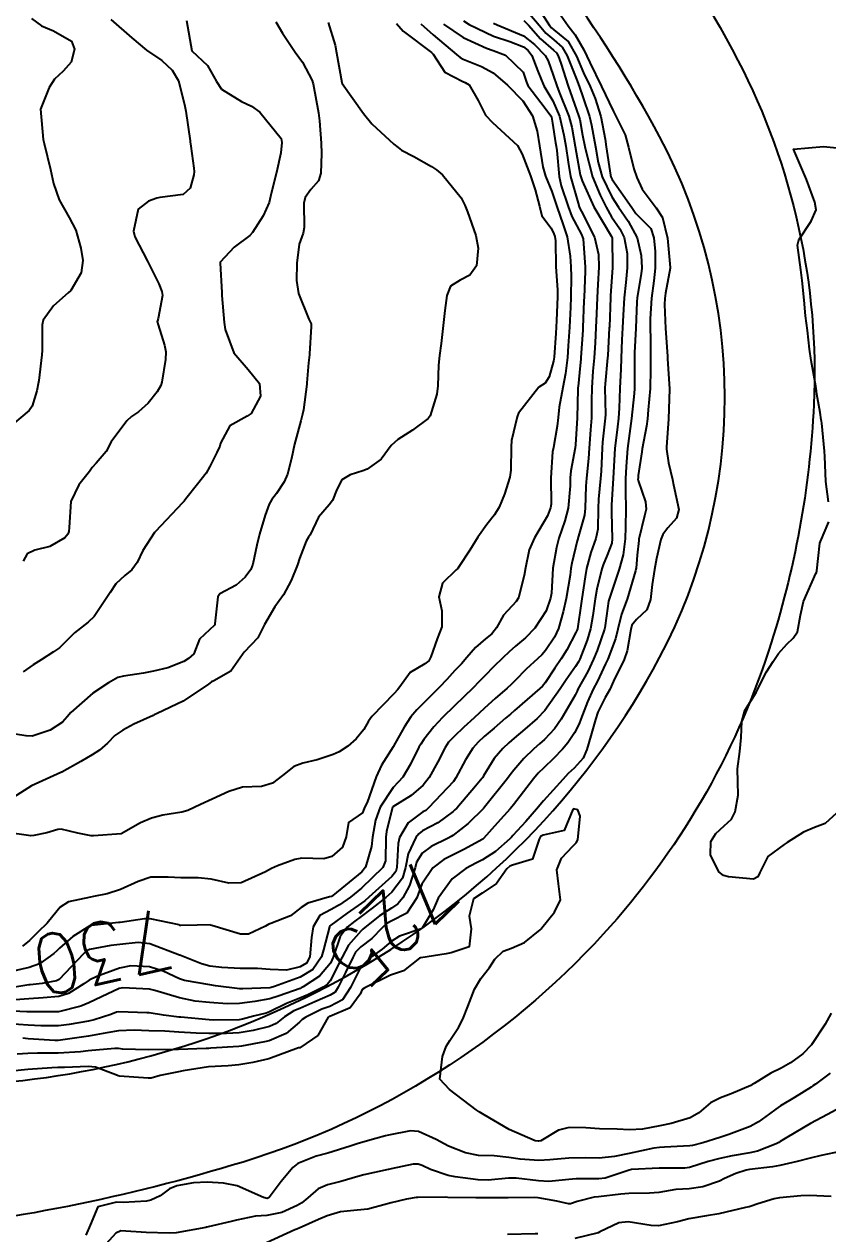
# Model space of a CAD drawing. Header units: metres. Extents: x 318500 to 325275, y 7408834 to 7428799.
# Drawn here: x 320050.6 to 320103.9, y 7412971.9 to 7413052.2 of the extents above; entities that cross this region are included whole.
import ezdxf
from ezdxf.enums import TextEntityAlignment as Align

# ---------------------------------------------------------------- set-up
doc = ezdxf.new("R2010")
doc.units = ezdxf.units.M
doc.header["$MEASUREMENT"] = 0
for name, color, linetype in [('Cotas', 45, 'Continuous'), ('Curvas de Nivel 1m', 11, 'Continuous'), ('Curvas de Nivel 5m', 15, 'Continuous'), ('Vias Secundárias', 230, 'Continuous')]:
    doc.layers.add(name, color=color, linetype=linetype)
doc.styles.add('Style-STANDARD', font='STANDARD.shx')

msp = doc.modelspace()

# ---------------------------------------------------------------- linework, layer by layer
at = {"layer": 'Curvas de Nivel 1m', "flags": 128}
for points, elevation in [([(320083.768, 7413053.327), (320084.769, 7413052.135), (320085.22, 7413051.606), (320085.741, 7413051.176), (320086.306, 7413050.682), (320086.639, 7413050.106), (320087.251, 7413048.553), (320087.42, 7413048.094), (320087.689, 7413047.323), (320088.103, 7413046.086), (320088.244, 7413045.504), (320088.505, 7413044.081), (320088.688, 7413043.026), (320088.955, 7413042.077), (320089.6, 7413040.757), (320090.037, 7413040.063), (320090.674, 7413039.146), (320091.283, 7413038.044), (320091.552, 7413036.869), (320091.592, 7413036.039), (320091.589, 7413035.99), (320091.535, 7413035.674), (320091.275, 7413034.044), (320091.252, 7413033.788), (320091.178, 7413032.045), (320091.1, 7413030.411), (320091.092, 7413030.046), (320091.105, 7413028.375), (320091.1, 7413028.045), (320091.077, 7413027.696), (320090.893, 7413026.048), (320090.719, 7413024.721), (320090.646, 7413024.051), (320090.555, 7413022.859), (320090.511, 7413022.053), (320090.499, 7413021.21), (320090.528, 7413020.052), (320090.501, 7413018.863), (320090.472, 7413018.052), (320090.345, 7413016.993), (320090.075, 7413016.058), (320089.501, 7413014.315), (320089.418, 7413014.067), (320089.383, 7413013.933), (320089.233, 7413012.96), (320089.132, 7413012.16), (320089.11, 7413012.071), (320088.613, 7413010.662), (320088.382, 7413010.078), (320087.993, 7413009.267), (320087.347, 7413008.088), (320087.286, 7413007.961), (320087.156, 7413007.686), (320086.242, 7413006.103), (320085.783, 7413005.457), (320085.119, 7413004.743), (320084.792, 7413004.448), (320084.422, 7413004.13), (320083.757, 7413003.483), (320083.088, 7413002.709), (320082.845, 7413002.391), (320082.66, 7413002.154), (320081.151, 7413000.26), (320081.078, 7413000.17), (320080.061, 7412999.168), (320079.033, 7412998.37), (320078.929, 7412998.304), (320078.734, 7412998.204), (320077.602, 7412997.64), (320077.015, 7412997.203), (320076.631, 7412996.608), (320076.529, 7412996.235), (320076.174, 7412995.052), (320075.724, 7412994.243), (320075.386, 7412993.834), (320074.97, 7412993.557), (320074.176, 7412993.048), (320073.199, 7412992.276), (320073.065, 7412992.162), (320072.947, 7412992.059), (320072.117, 7412991.108), (320071.697, 7412990.298), (320070.904, 7412988.734), (320070.712, 7412988.502), (320070.439, 7412988.315), (320069.42, 7412987.797), (320068.889, 7412987.577), (320068.008, 7412987.219), (320066.875, 7412986.682), (320066.643, 7412986.594), (320065.803, 7412986.376), (320065.076, 7412986.177), (320064.866, 7412986.149), (320063.148, 7412986.125), (320062.866, 7412986.136), (320060.994, 7412986.312), (320060.868, 7412986.326), (320059.837, 7412986.455), (320058.872, 7412986.605), (320058.726, 7412986.618), (320056.873, 7412986.681), (320056.717, 7412986.647), (320056.337, 7412986.498), (320055.226, 7412986.153), (320054.863, 7412986.065), (320053.573, 7412985.826), (320052.858, 7412985.744), (320051.682, 7412985.738), (320050.858, 7412985.784), (320049.565, 7412985.884)], 726), ([(320085.77, 7413053.421), (320086.698, 7413052.106), (320087.156, 7413051.511), (320087.734, 7413050.514), (320087.933, 7413050.088), (320088.145, 7413049.665), (320088.908, 7413048.078), (320089.676, 7413046.463), (320089.877, 7413046.067), (320090.475, 7413044.875), (320090.703, 7413044.054), (320091.056, 7413042.621), (320091.26, 7413042.045), (320091.608, 7413041.264), (320092.546, 7413040.026), (320092.953, 7413039.389), (320093.29, 7413038.014), (320093.476, 7413036.076), (320093.476, 7413036.011), (320093.165, 7413034.366), (320093.113, 7413034.016), (320093.094, 7413033.605), (320093.149, 7413032.015), (320093.285, 7413030.191), (320093.297, 7413030.012), (320093.418, 7413028.022), (320093.354, 7413026.011), (320093.226, 7413024.169), (320093.228, 7413024.012), (320093.366, 7413023.103), (320093.613, 7413022.007), (320093.7, 7413021.653), (320094.038, 7413020.003), (320093.894, 7413019.432), (320093.312, 7413018.785), (320092.973, 7413018.347), (320092.849, 7413018.017), (320092.552, 7413016.75), (320092.422, 7413016.023), (320092.277, 7413015.041), (320092.158, 7413014.026), (320091.927, 7413013.343), (320091.23, 7413012.719), (320090.93, 7413012.339), (320090.848, 7413012.046), (320090.611, 7413010.637), (320090.408, 7413010.052), (320089.716, 7413008.61), (320089.458, 7413008.066), (320089.155, 7413007.53), (320088.662, 7413006.558), (320088.502, 7413006.076), (320088.204, 7413004.999), (320087.928, 7413004.082), (320087.692, 7413003.496), (320087.091, 7413002.835), (320086.7, 7413002.481), (320086.335, 7413002.101), (320085.066, 7413000.68), (320084.605, 7413000.127), (320083.889, 7412999.295), (320083.033, 7412998.366), (320082.929, 7412998.254), (320082.835, 7412998.152), (320081.876, 7412997.303), (320081.009, 7412996.76), (320080.618, 7412996.563), (320079.896, 7412996.187), (320078.993, 7412995.51), (320078.071, 7412994.214), (320077.735, 7412993.452), (320077.01, 7412992.229), (320076.979, 7412992.2), (320076.949, 7412992.185), (320075.5, 7412991.686), (320074.937, 7412991.352), (320074.345, 7412990.842), (320073.572, 7412990.27), (320072.913, 7412989.614), (320072.241, 7412988.29), (320071.714, 7412987.472), (320070.881, 7412987.039), (320070.346, 7412986.847), (320069.277, 7412986.326), (320069.036, 7412986.16), (320068.865, 7412985.978), (320067.967, 7412985.23), (320066.846, 7412984.751), (320066.532, 7412984.678), (320065.007, 7412984.388), (320064.84, 7412984.367), (320062.985, 7412984.262), (320062.838, 7412984.252), (320062.661, 7412984.236), (320060.837, 7412984.181), (320060.561, 7412984.168), (320058.837, 7412984.146), (320057.119, 7412984.206), (320056.838, 7412984.247), (320056.596, 7412984.252), (320054.836, 7412984.076), (320054.328, 7412984.021), (320052.834, 7412983.924), (320051.477, 7412983.921), (320050.833, 7412983.903), (320050.12, 7412983.867)], 724), ([(320083.755, 7413052.461), (320084.059, 7413052.145), (320084.849, 7413051.246), (320085.734, 7413050.479), (320085.919, 7413050.304), (320086.029, 7413050.116), (320086.204, 7413049.631), (320086.696, 7413048.105), (320087.249, 7413046.523), (320087.41, 7413046.094), (320087.464, 7413045.889), (320087.658, 7413044.852), (320087.808, 7413044.088), (320087.844, 7413043.891), (320088.319, 7413042.083), (320088.817, 7413040.862), (320089.209, 7413040.074), (320089.584, 7413039.436), (320090.136, 7413038.622), (320090.415, 7413038.057), (320090.604, 7413037.005), (320090.614, 7413036.054), (320090.532, 7413035.062), (320090.417, 7413034.056), (320090.34, 7413032.899), (320090.305, 7413032.058), (320090.265, 7413031.272), (320090.214, 7413030.059), (320090.184, 7413029.324), (320090.13, 7413028.059), (320090.092, 7413026.735), (320090.042, 7413026.061), (320089.968, 7413025.495), (320089.796, 7413024.064), (320089.766, 7413023.672), (320089.687, 7413022.065), (320089.579, 7413020.313), (320089.57, 7413020.066), (320089.576, 7413019.816), (320089.627, 7413018.065), (320089.588, 7413017.774), (320089.284, 7413016.986), (320089.013, 7413016.333), (320088.929, 7413016.073), (320088.604, 7413014.729), (320088.489, 7413014.078), (320088.343, 7413012.969), (320088.179, 7413012.08), (320087.95, 7413011.341), (320087.462, 7413010.087), (320087.375, 7413009.9), (320087.182, 7413009.59), (320086.561, 7413008.707), (320086.157, 7413008.105), (320085.145, 7413006.669), (320084.637, 7413006.128), (320083.831, 7413005.438), (320083.12, 7413004.829), (320082.753, 7413004.516), (320082.361, 7413004.157), (320081.786, 7413003.476), (320081.082, 7413002.335), (320081.022, 7413002.229), (320080.984, 7413002.171), (320080.547, 7413001.65), (320079.303, 7413000.196), (320079.183, 7413000.074), (320079.057, 7412999.967), (320078.037, 7412999.223), (320077.037, 7412998.681), (320076.776, 7412998.491), (320076.586, 7412998.234), (320076.086, 7412997.168), (320075.909, 7412996.241), (320075.694, 7412995.542), (320074.984, 7412994.608), (320074.593, 7412994.256), (320073.69, 7412993.548), (320072.961, 7412993.008), (320072.541, 7412992.701), (320072.022, 7412992.294), (320071.568, 7412991.673), (320071.099, 7412990.307), (320070.916, 7412989.903), (320070.179, 7412989.046), (320069.101, 7412988.328), (320068.968, 7412988.261), (320068.899, 7412988.233), (320067.508, 7412987.733), (320066.888, 7412987.535), (320065.906, 7412987.353), (320064.883, 7412987.225), (320064.067, 7412987.213), (320062.883, 7412987.285), (320061.925, 7412987.384), (320060.887, 7412987.603), (320059.268, 7412988.091), (320058.895, 7412988.169), (320057.124, 7412988.261), (320056.896, 7412988.218), (320055.717, 7412987.678), (320054.881, 7412987.269), (320054.351, 7412987.054), (320052.872, 7412986.676), (320052.758, 7412986.665), (320050.871, 7412986.669), (320050.77, 7412986.673), (320048.872, 7412986.764)], 727), ([(320067.299, 7413052.367), (320067.739, 7413051.604), (320068.577, 7413050.347), (320069.061, 7413049.687), (320069.701, 7413048.478), (320069.755, 7413048.329), (320069.778, 7413048.25), (320070.131, 7413046.325), (320070.191, 7413045.795), (320070.297, 7413044.323), (320070.327, 7413043.63), (320070.269, 7413042.324), (320070.119, 7413041.819), (320069.604, 7413041.248), (320069.227, 7413040.704), (320069.159, 7413040.336), (320069.18, 7413038.722), (320069.104, 7413038.337), (320068.837, 7413037.624), (320068.681, 7413036.343), (320068.664, 7413035.201), (320068.794, 7413034.341), (320069.485, 7413032.637), (320069.626, 7413032.329), (320069.647, 7413032.16), (320069.525, 7413030.329), (320069.517, 7413030.271), (320069.451, 7413029.747), (320069.347, 7413028.416), (320069.338, 7413028.331), (320069.129, 7413026.61), (320069.07, 7413026.335), (320068.943, 7413025.884), (320068.522, 7413024.343), (320068.326, 7413023.385), (320068.071, 7413022.349), (320067.841, 7413021.854), (320067.331, 7413021.073), (320067.021, 7413020.668), (320066.842, 7413020.367), (320066.58, 7413019.638), (320066.198, 7413018.377), (320066.022, 7413017.646), (320065.769, 7413016.383), (320065.621, 7413016.029), (320065.257, 7413015.508), (320064.658, 7413014.986), (320063.571, 7413014.407), (320063.431, 7413014.215), (320063.251, 7413012.41), (320063.244, 7413012.385), (320063.219, 7413012.339), (320062.217, 7413011.412), (320061.837, 7413010.43), (320061.503, 7413010.117), (320061.182, 7413009.922), (320060.131, 7413009.5), (320059.172, 7413009.273), (320058.501, 7413009.146), (320057.167, 7413008.95), (320056.812, 7413008.849), (320056.174, 7413008.505), (320055.153, 7413007.809), (320053.687, 7413006.542), (320053.435, 7413006.246), (320053.13, 7413005.888), (320052.313, 7413005.367), (320051.116, 7413004.964), (320050.714, 7413004.978), (320049.12, 7413005.241)], 734), ([(320079.754, 7413052.443), (320080.117, 7413052.194), (320081.739, 7413051.423), (320082.827, 7413051.066), (320083.728, 7413050.715), (320084.05, 7413050.471), (320084.292, 7413050.141), (320084.673, 7413049.094), (320085.091, 7413048.129), (320085.685, 7413047.135), (320086.124, 7413046.113), (320086.405, 7413044.856), (320086.535, 7413044.107), (320086.694, 7413043.044), (320086.857, 7413042.101), (320087.358, 7413040.33), (320087.433, 7413040.092), (320087.478, 7413039.981), (320087.587, 7413039.776), (320088.446, 7413038.081), (320088.709, 7413036.922), (320088.728, 7413036.078), (320088.669, 7413034.932), (320088.624, 7413034.079), (320088.583, 7413032.995), (320088.544, 7413032.079), (320088.488, 7413031.067), (320088.418, 7413030.08), (320088.342, 7413029.186), (320088.267, 7413028.082), (320088.256, 7413027.247), (320088.238, 7413026.082), (320088.183, 7413025.297), (320088.099, 7413024.083), (320088.052, 7413023.401), (320087.914, 7413022.084), (320087.869, 7413021.56), (320087.823, 7413020.085), (320087.775, 7413019.633), (320087.338, 7413018.09), (320087.329, 7413018.061), (320087.298, 7413017.926), (320086.933, 7413016.437), (320086.874, 7413016.096), (320086.826, 7413015.659), (320086.562, 7413014.1), (320086.36, 7413013.226), (320086.052, 7413012.108), (320085.79, 7413011.533), (320085.198, 7413010.645), (320084.949, 7413010.368), (320084.679, 7413010.128), (320083.909, 7413009.409), (320083.168, 7413008.669), (320082.912, 7413008.404), (320082.641, 7413008.155), (320081.854, 7413007.462), (320081.146, 7413006.819), (320080.447, 7413006.18), (320079.763, 7413005.558), (320079.121, 7413004.936), (320078.763, 7413004.558), (320078.526, 7413004.209), (320078.048, 7413003.264), (320077.462, 7413002.224), (320077.075, 7413001.724), (320076.277, 7413001.029), (320075.06, 7413000.279), (320075.041, 7413000.25), (320074.647, 7412998.644), (320074.6, 7412998.256), (320074.574, 7412996.689), (320074.398, 7412996.259), (320072.986, 7412994.891), (320072.237, 7412994.291), (320071.507, 7412993.767), (320070.967, 7412993.475), (320070.218, 7412993.06), (320069.761, 7412992.322), (320069.654, 7412991.608), (320069.557, 7412990.324), (320069.332, 7412989.91), (320068.913, 7412989.652), (320067.996, 7412989.429), (320066.911, 7412989.479), (320066.081, 7412989.542), (320064.912, 7412989.548), (320063.706, 7412989.608), (320062.913, 7412989.711), (320062.347, 7412989.851), (320060.92, 7412990.425), (320060.887, 7412990.44), (320058.931, 7412991.183), (320058.145, 7412991.265), (320056.93, 7412991.15), (320056.347, 7412991.081), (320054.924, 7412990.812), (320054.726, 7412990.719), (320054.52, 7412990.526), (320052.903, 7412988.827), (320052.724, 7412988.729), (320051.775, 7412988.561), (320050.993, 7412988.475), (320050.898, 7412988.462), (320049.28, 7412988.209)], 729), ([(320075.308, 7413052.257), (320075.743, 7413051.753), (320077.627, 7413050.326), (320077.72, 7413050.254), (320077.74, 7413050.23), (320078.507, 7413049.017), (320079.702, 7413048.398), (320079.853, 7413048.349), (320080.123, 7413048.194), (320080.732, 7413047.137), (320081.216, 7413046.177), (320081.663, 7413045.683), (320083.323, 7413044.153), (320083.642, 7413043.596), (320084.187, 7413042.141), (320084.516, 7413041.227), (320084.785, 7413040.132), (320084.952, 7413039.501), (320085.576, 7413038.672), (320085.755, 7413038.3), (320085.809, 7413038.116), (320085.849, 7413037.832), (320085.884, 7413036.115), (320085.979, 7413034.575), (320085.985, 7413034.113), (320085.928, 7413032.547), (320085.911, 7413032.114), (320085.883, 7413031.715), (320085.762, 7413030.115), (320085.722, 7413029.85), (320085.44, 7413028.813), (320085.159, 7413028.399), (320084.752, 7413028.13), (320083.404, 7413026.396), (320083.328, 7413026.224), (320083.309, 7413026.151), (320082.943, 7413024.596), (320082.904, 7413024.155), (320082.899, 7413022.613), (320082.829, 7413022.155), (320082.47, 7413021.022), (320082.118, 7413020.162), (320081.816, 7413019.664), (320081.308, 7413019.01), (320080.706, 7413018.179), (320080.165, 7413017.309), (320079.443, 7413016.197), (320079.37, 7413016.097), (320079.267, 7413015.993), (320078.358, 7413015.109), (320078.116, 7413014.217), (320078.311, 7413013.294), (320078.309, 7413012.214), (320077.991, 7413011.436), (320077.588, 7413010.224), (320077.444, 7413009.968), (320077.183, 7413009.769), (320076.217, 7413009.197), (320075.519, 7413008.246), (320075.37, 7413008.036), (320075.156, 7413007.802), (320073.673, 7413006.272), (320073.444, 7413005.967), (320073.127, 7413005.414), (320072.625, 7413004.78), (320072.072, 7413004.296), (320071.488, 7413003.92), (320071.102, 7413003.755), (320070.028, 7413003.389), (320069.093, 7413003.168), (320068.476, 7413002.953), (320067.724, 7413002.35), (320067.075, 7413001.858), (320066.338, 7413001.636), (320065.072, 7413001.576), (320064.165, 7413001.303), (320063.064, 7413000.791), (320062.28, 7413000.422), (320061.451, 7413000.037), (320061.052, 7412999.93), (320059.783, 7412999.725), (320059.046, 7412999.527), (320058.297, 7412999.222), (320057.03, 7412998.49), (320055.196, 7412998.349), (320055.028, 7412998.355), (320054.143, 7412998.533), (320053.034, 7412998.804), (320052.82, 7412998.765), (320052.087, 7412998.559), (320051.227, 7412998.368), (320051.027, 7412998.352), (320049.299, 7412998.596)], 732), ([(320070.757, 7413052.32), (320071.229, 7413050.814), (320071.319, 7413050.314), (320071.672, 7413048.338), (320071.68, 7413048.31), (320071.699, 7413048.264), (320073.117, 7413046.288), (320073.66, 7413045.601), (320075.129, 7413044.258), (320075.401, 7413044.017), (320075.636, 7413043.842), (320076.452, 7413043.421), (320077.625, 7413042.757), (320077.953, 7413042.554), (320078.365, 7413042.219), (320079.597, 7413040.684), (320079.846, 7413040.196), (320080.019, 7413039.758), (320080.568, 7413038.185), (320080.716, 7413037.347), (320080.607, 7413036.184), (320080.166, 7413035.555), (320079.526, 7413035.235), (320078.892, 7413034.837), (320078.644, 7413034.213), (320078.506, 7413033.204), (320078.4, 7413032.216), (320078.271, 7413031.021), (320078.158, 7413030.22), (320078.093, 7413029.577), (320078.044, 7413028.221), (320077.985, 7413027.659), (320077.532, 7413026.228), (320077.398, 7413026.047), (320076.356, 7413025.275), (320075.384, 7413024.661), (320074.947, 7413024.256), (320074.276, 7413023.356), (320073.356, 7413022.688), (320073.064, 7413022.575), (320072.225, 7413022.297), (320071.665, 7413021.985), (320071.335, 7413021.338), (320071.042, 7413020.596), (320070.84, 7413020.315), (320070.131, 7413019.503), (320069.568, 7413018.327), (320069.455, 7413018.171), (320069.294, 7413017.909), (320068.859, 7413016.753), (320068.72, 7413016.338), (320068.306, 7413015.292), (320067.803, 7413014.352), (320067.232, 7413013.539), (320066.546, 7413012.37), (320066.097, 7413011.486), (320065.192, 7413010.53), (320065.125, 7413010.456), (320065.087, 7413010.391), (320064.296, 7413009.276), (320063.164, 7413008.645), (320063.012, 7413008.563), (320062.825, 7413008.415), (320061.148, 7413007.283), (320059.416, 7413006.466), (320059.224, 7413006.384), (320059.138, 7413006.345), (320057.858, 7413005.754), (320057.123, 7413005.356), (320056.609, 7413005.006), (320056.105, 7413004.505), (320055.587, 7413004.028), (320055.098, 7413003.724), (320054.345, 7413003.277), (320053.08, 7413002.578), (320053.06, 7413002.571), (320053.013, 7413002.551), (320051.071, 7413001.667), (320049.376, 7413000.595)], 733), ([(320051.072, 7413052.58), (320051.743, 7413052.093), (320052.521, 7413051.78), (320053.728, 7413051.092), (320053.921, 7413050.547), (320053.711, 7413049.681), (320053.169, 7413049.092), (320052.6, 7413048.561), (320052.246, 7413048.011), (320051.67, 7413046.57), (320051.853, 7413044.568), (320051.905, 7413044.299), (320052.336, 7413042.563), (320052.522, 7413041.645), (320052.907, 7413040.557), (320053.572, 7413039.379), (320054.013, 7413038.543), (320054.348, 7413037.338), (320054.468, 7413036.536), (320054.363, 7413035.702), (320053.687, 7413034.547), (320053.508, 7413034.385), (320052.531, 7413033.523), (320051.854, 7413032.566), (320051.784, 7413032.26), (320051.776, 7413030.567), (320051.755, 7413030.268), (320051.562, 7413028.569), (320051.546, 7413028.451), (320051.42, 7413027.887), (320051.123, 7413026.855), (320050.919, 7413026.577), (320049.387, 7413025.298)], 737), ([(320081.751, 7413052.269), (320081.992, 7413052.168), (320083.739, 7413051.427), (320084.459, 7413050.868), (320085.161, 7413050.128), (320085.38, 7413049.781), (320085.711, 7413048.831), (320085.944, 7413048.116), (320086.104, 7413047.704), (320086.745, 7413046.104), (320086.939, 7413045.377), (320087.164, 7413044.097), (320087.504, 7413042.209), (320087.527, 7413042.091), (320087.616, 7413041.814), (320088.407, 7413040.082), (320089.571, 7413038.121), (320089.592, 7413038.091), (320089.602, 7413038.07), (320089.611, 7413038.028), (320089.634, 7413036.069), (320089.512, 7413034.184), (320089.501, 7413034.079), (320089.431, 7413032.13), (320089.428, 7413032.071), (320089.319, 7413030.215), (320089.308, 7413030.072), (320089.155, 7413028.352), (320089.14, 7413028.073), (320089.169, 7413026.316), (320089.159, 7413026.073), (320088.976, 7413024.484), (320088.947, 7413024.074), (320088.881, 7413022.551), (320088.844, 7413022.075), (320088.713, 7413020.699), (320088.697, 7413020.076), (320088.676, 7413018.71), (320088.542, 7413018.078), (320088.209, 7413017.158), (320087.924, 7413016.083), (320087.818, 7413015.531), (320087.599, 7413014.087), (320087.557, 7413013.776), (320087.31, 7413012.089), (320087.293, 7413012.015), (320087.216, 7413011.846), (320086.604, 7413010.694), (320086.226, 7413010.104), (320085.804, 7413009.488), (320085.166, 7413008.503), (320084.999, 7413008.286), (320084.82, 7413008.125), (320083.145, 7413006.68), (320082.861, 7413006.435), (320082.547, 7413006.156), (320081.792, 7413005.501), (320081.121, 7413004.935), (320080.717, 7413004.574), (320080.364, 7413004.181), (320079.88, 7413003.406), (320079.246, 7413002.198), (320079.078, 7413001.961), (320077.458, 7413000.224), (320077.242, 7413000.042), (320077.056, 7412999.941), (320076.065, 7412999.219), (320075.497, 7412998.245), (320075.415, 7412997.855), (320075.327, 7412996.247), (320075.258, 7412995.987), (320074.994, 7412995.652), (320073.475, 7412994.273), (320073.205, 7412994.049), (320072.974, 7412993.886), (320072.033, 7412993.225), (320070.952, 7412992.424), (320070.889, 7412992.373), (320070.849, 7412992.311), (320070.461, 7412990.781), (320070.318, 7412990.316), (320069.74, 7412989.494), (320068.906, 7412988.98), (320067.199, 7412988.356), (320066.979, 7412988.279), (320066.898, 7412988.258), (320065.093, 7412988.191), (320064.897, 7412988.196), (320063.292, 7412988.406), (320062.901, 7412988.47), (320061.228, 7412988.76), (320060.904, 7412988.862), (320059.819, 7412989.366), (320058.912, 7412989.661), (320057.671, 7412989.724), (320056.911, 7412989.579), (320055.417, 7412989.024), (320054.902, 7412988.765), (320054.554, 7412988.525), (320053.537, 7412987.893), (320052.887, 7412987.694), (320051.853, 7412987.593), (320050.884, 7412987.529), (320049.993, 7412987.474)], 728), ([(320076.921, 7413052.238), (320077.739, 7413051.493), (320079.29, 7413050.206), (320079.517, 7413050.002), (320079.717, 7413049.883), (320080.94, 7413049.41), (320081.708, 7413048.981), (320082.678, 7413048.16), (320083.685, 7413047.126), (320084.32, 7413046.14), (320084.63, 7413045.106), (320084.795, 7413044.133), (320085.016, 7413042.742), (320085.189, 7413042.126), (320085.605, 7413041.108), (320085.954, 7413040.115), (320086.369, 7413038.899), (320086.631, 7413038.104), (320086.837, 7413036.815), (320086.871, 7413036.1), (320086.887, 7413035.457), (320086.866, 7413034.1), (320086.843, 7413033.44), (320086.783, 7413032.101), (320086.707, 7413030.866), (320086.648, 7413030.102), (320086.517, 7413029.031), (320086.345, 7413028.106), (320086.097, 7413026.79), (320086.033, 7413026.111), (320085.975, 7413025.537), (320085.714, 7413024.115), (320085.665, 7413023.826), (320085.537, 7413022.117), (320085.561, 7413020.354), (320085.531, 7413020.117), (320085.315, 7413019.579), (320084.456, 7413018.133), (320084.103, 7413017.323), (320083.856, 7413016.141), (320083.78, 7413015.625), (320083.397, 7413014.148), (320083.238, 7413013.903), (320082.399, 7413012.988), (320081.94, 7413012.163), (320081.619, 7413011.761), (320081.209, 7413011.426), (320080.54, 7413010.84), (320079.966, 7413010.188), (320079.606, 7413009.772), (320079.177, 7413009.32), (320078.642, 7413008.734), (320078.159, 7413008.215), (320077.15, 7413007.213), (320076.659, 7413006.721), (320076.258, 7413006.239), (320075.808, 7413005.565), (320075.111, 7413004.299), (320075.095, 7413004.265), (320075.081, 7413004.25), (320074.305, 7413003.048), (320073.957, 7413002.267), (320073.351, 7413000.564), (320073.206, 7413000.278), (320073.165, 7413000.172), (320073.054, 7412999.881), (320072.111, 7412999.227), (320071.961, 7412998.296), (320071.715, 7412997.604), (320071.01, 7412996.981), (320070.486, 7412996.837), (320069.008, 7412996.862), (320068.553, 7412996.791), (320067.405, 7412996.354), (320066.998, 7412996.179), (320066.6, 7412995.97), (320064.988, 7412995.239), (320064.17, 7412995.217), (320062.991, 7412995.476), (320062.14, 7412995.571), (320060.991, 7412995.572), (320060.15, 7412995.611), (320058.991, 7412995.615), (320058.142, 7412995.325), (320056.983, 7412994.784), (320056.102, 7412994.503), (320055.176, 7412994.318), (320054.977, 7412994.291), (320053.53, 7412993.983), (320052.966, 7412993.615), (320052.491, 7412993.021), (320052.101, 7412992.558), (320051.516, 7412991.99), (320050.933, 7412991.404), (320050.476, 7412991.028)], 731), ([(320056.34, 7413052.511), (320057.732, 7413051.295), (320058.712, 7413050.48), (320059.713, 7413049.793), (320060.415, 7413049.167), (320060.829, 7413048.453), (320061.238, 7413046.885), (320061.309, 7413046.445), (320061.608, 7413044.473), (320061.606, 7413044.441), (320061.598, 7413044.399), (320061.637, 7413044.114), (320061.841, 7413042.655), (320061.864, 7413042.436), (320061.847, 7413042.206), (320061.604, 7413041.34), (320061.14, 7413040.903), (320059.594, 7413040.712), (320059.396, 7413040.669), (320058.846, 7413040.477), (320058.141, 7413039.925), (320057.837, 7413038.487), (320057.936, 7413038.106), (320058.77, 7413036.478), (320059.518, 7413034.977), (320059.725, 7413034.467), (320059.767, 7413034.205), (320059.483, 7413032.692), (320059.428, 7413032.523), (320059.421, 7413032.471), (320059.478, 7413032.265), (320059.903, 7413030.902), (320059.979, 7413030.462), (320059.959, 7413029.956), (320059.729, 7413028.466), (320059.662, 7413028.231), (320059.42, 7413027.824), (320058.821, 7413027.064), (320058.165, 7413026.482), (320057.713, 7413026.171), (320057.394, 7413025.894), (320056.356, 7413024.505), (320056.023, 7413023.858), (320055.359, 7413023.091), (320055.092, 7413022.786), (320054.914, 7413022.527), (320054.22, 7413021.653), (320053.672, 7413020.545), (320053.575, 7413018.818), (320053.551, 7413018.546), (320053.484, 7413018.36), (320053.294, 7413018.124), (320052.282, 7413017.563), (320051.281, 7413017.301), (320050.787, 7413017.067), (320050.51, 7413016.581)], 736), ([(320103.989, 7413020.522), (320103.802, 7413021.873), (320103.733, 7413023.516), (320103.706, 7413023.875), (320103.54, 7413025.746), (320103.516, 7413025.878), (320103.499, 7413025.967), (320103.416, 7413026.447), (320103.201, 7413027.657), (320103.174, 7413027.884), (320103.131, 7413028.188), (320102.82, 7413029.89), (320102.717, 7413030.646), (320102.575, 7413031.894), (320102.454, 7413032.85), (320102.353, 7413033.897), (320102.234, 7413035.195), (320102.146, 7413035.901), (320101.927, 7413037.542), (320102.006, 7413037.903), (320102.833, 7413039.141), (320103.153, 7413039.887), (320103.082, 7413040.403), (320102.51, 7413041.897), (320101.65, 7413043.91), (320103.652, 7413044.088), (320103.858, 7413044.082), (320105.651, 7413043.902)], 724), ([(320104.507, 7412999.858), (320103.755, 7412999.164), (320103.045, 7412998.903), (320102.328, 7412998.604), (320101.232, 7412997.907), (320101.029, 7412997.788), (320099.961, 7412996.98), (320099.41, 7412995.926), (320099.294, 7412995.639), (320099.003, 7412995.476), (320097.336, 7412995.624), (320097.006, 7412995.726), (320096.702, 7412995.965), (320096.137, 7412997.089), (320096.161, 7412997.973), (320096.501, 7412998.505), (320097.046, 7412999.015), (320097.541, 7412999.464), (320097.784, 7412999.949), (320097.978, 7413001.045), (320097.968, 7413001.947), (320097.942, 7413002.791), (320098.085, 7413003.945), (320098.187, 7413004.881), (320098.231, 7413005.944), (320098.425, 7413006.667), (320099.169, 7413007.87), (320099.19, 7413007.909), (320099.203, 7413007.93), (320099.872, 7413009.234), (320100.295, 7413009.919), (320100.653, 7413010.46), (320101.207, 7413011.068), (320101.643, 7413011.474), (320101.93, 7413011.899), (320102.13, 7413013.004), (320102.309, 7413013.894), (320103.139, 7413015.752), (320103.195, 7413015.881), (320103.209, 7413015.943), (320103.283, 7413016.765), (320103.402, 7413017.775), (320103.44, 7413017.878), (320104.003, 7413019.187)], 724), ([(320104.155, 7412986.587), (320103.763, 7412985.867), (320102.856, 7412984.489), (320102.268, 7412983.889), (320101.455, 7412983.287), (320100.835, 7412982.935), (320100.146, 7412982.601), (320099.034, 7412981.928), (320098.904, 7412981.844), (320098.818, 7412981.795), (320097.519, 7412981.239), (320096.805, 7412980.972), (320096.141, 7412980.629), (320095.38, 7412979.981), (320094.787, 7412979.64), (320093.527, 7412979.258), (320092.781, 7412979.102), (320091.642, 7412978.896), (320090.772, 7412978.853), (320089.939, 7412978.886), (320088.773, 7412978.919), (320087.877, 7412978.976), (320086.774, 7412978.999), (320086.051, 7412978.82), (320084.884, 7412978.118), (320084.76, 7412978.083), (320084.724, 7412978.085), (320084.512, 7412978.124), (320082.771, 7412978.866), (320081.117, 7412979.835), (320080.788, 7412980.035), (320080.589, 7412980.173), (320078.81, 7412981.53), (320078.181, 7412982.21), (320078.347, 7412983.719), (320078.54, 7412984.204), (320078.627, 7412984.419), (320078.849, 7412984.772), (320079.424, 7412985.629), (320079.694, 7412986.188), (320080.032, 7412987.034), (320080.489, 7412988.176), (320080.907, 7412988.89), (320081.465, 7412989.614), (320081.822, 7412990.161), (320082.384, 7412990.7), (320082.931, 7412990.895), (320083.797, 7412991.277), (320084.841, 7412992.122), (320084.895, 7412992.176), (320084.952, 7412992.25), (320085.793, 7412993.282), (320086.191, 7412994.102), (320086.056, 7412995.169), (320085.953, 7412996.106), (320086.249, 7412996.864), (320087.024, 7412997.695), (320087.227, 7412997.888), (320087.332, 7412998.087), (320087.486, 7412999.653), (320087.329, 7413000.087), (320087.061, 7413000.151), (320087.006, 7413000.091), (320086.437, 7412998.701), (320085.034, 7412998.398), (320084.854, 7412998.301), (320084.775, 7412998.124), (320084.333, 7412996.807), (320083.004, 7412996.403), (320082.822, 7412996.333), (320082.631, 7412996.154), (320081.95, 7412995.2), (320080.984, 7412994.557), (320080.41, 7412994.179), (320080.12, 7412993.026), (320080.258, 7412992.18), (320080.121, 7412990.993), (320078.926, 7412990.582), (320078.601, 7412990.529), (320076.921, 7412990.265), (320076.891, 7412990.26), (320076.827, 7412990.231), (320075.757, 7412989.397), (320074.909, 7412989.115), (320073.199, 7412988.276), (320073.029, 7412988.147), (320072.894, 7412987.851), (320072.219, 7412986.951), (320070.871, 7412986.366), (320070.826, 7412986.355), (320070.771, 7412986.311), (320070.07, 7412985.1), (320068.947, 7412984.329), (320068.878, 7412984.291), (320068.84, 7412984.291), (320068.787, 7412984.279), (320066.832, 7412983.549), (320065.764, 7412983.31), (320064.828, 7412983.16), (320064.123, 7412983.101), (320062.826, 7412983.021), (320061.146, 7412982.758), (320060.823, 7412982.699), (320059.615, 7412982.458), (320059.005, 7412982.28), (320058.817, 7412982.264), (320056.913, 7412982.395), (320056.819, 7412982.419), (320056.662, 7412982.492), (320055.322, 7412983.009), (320054.825, 7412983.052), (320053.271, 7412982.989), (320052.824, 7412982.974), (320052.416, 7412982.962), (320050.823, 7412982.858), (320048.862, 7412982.641)], 723), ([(320104.094, 7412982.598), (320103.107, 7412981.876), (320102.938, 7412981.759), (320102.817, 7412981.681), (320101.711, 7412980.992), (320100.798, 7412980.433), (320100.481, 7412980.227), (320100.065, 7412979.917), (320099.328, 7412979.381), (320098.781, 7412979.071), (320097.352, 7412978.528), (320096.774, 7412978.332), (320095.632, 7412977.977), (320094.944, 7412977.811), (320094.767, 7412977.782), (320093.084, 7412977.688), (320092.765, 7412977.678), (320092.386, 7412977.638), (320090.752, 7412977.279), (320089.767, 7412977.071), (320088.749, 7412976.968), (320087.851, 7412976.977), (320086.749, 7412976.974), (320085.488, 7412976.849), (320084.747, 7412976.8), (320083.505, 7412976.896), (320082.749, 7412977.019), (320081.791, 7412977.118), (320080.75, 7412977.145), (320079.882, 7412977.314), (320078.756, 7412977.768), (320078.467, 7412977.914), (320077.942, 7412978.212), (320076.768, 7412978.744), (320076.225, 7412978.778), (320074.764, 7412978.486), (320074.574, 7412978.442), (320073.925, 7412978.263), (320072.756, 7412977.928), (320072.222, 7412977.755), (320070.75, 7412977.304), (320069.967, 7412977.099), (320068.743, 7412976.605), (320068.414, 7412976.335), (320067.653, 7412975.42), (320066.841, 7412974.358), (320066.765, 7412974.303), (320066.709, 7412974.297), (320066.481, 7412974.363), (320064.721, 7412975.126), (320063.808, 7412975.315), (320062.724, 7412975.363), (320061.815, 7412975.332), (320060.72, 7412975.12), (320060.232, 7412974.933), (320059.606, 7412974.457), (320059.001, 7412974.17), (320058.705, 7412974.12), (320057.157, 7412974.031), (320056.703, 7412974.046), (320055.476, 7412973.73), (320054.967, 7412972.516), (320054.673, 7412971.862)], 722), ([(320104.48, 7412980.17), (320103.916, 7412979.863), (320102.784, 7412979.272), (320101.217, 7412978.346), (320100.772, 7412978.07), (320100.676, 7412978.006), (320100.506, 7412977.913), (320099.262, 7412977.425), (320098.761, 7412977.315), (320097.584, 7412977.122), (320096.755, 7412976.938), (320095.99, 7412976.733), (320094.745, 7412976.337), (320094.444, 7412976.294), (320092.744, 7412976.29), (320090.908, 7412976.203), (320090.741, 7412976.17), (320090.342, 7412976.046), (320089.155, 7412975.642), (320088.733, 7412975.587), (320087.23, 7412975.587), (320086.732, 7412975.543), (320085.42, 7412975.42), (320084.73, 7412975.468), (320083.235, 7412975.64), (320082.732, 7412975.643), (320081.383, 7412975.511), (320080.73, 7412975.526), (320079.201, 7412975.725), (320078.734, 7412975.817), (320077.562, 7412976.218), (320077.002, 7412976.485), (320076.743, 7412976.577), (320076.414, 7412976.562), (320074.948, 7412976.248), (320074.775, 7412976.215), (320074.739, 7412976.204), (320073.139, 7412975.869), (320072.732, 7412975.757), (320071.608, 7412975.415), (320070.723, 7412975.198), (320070.099, 7412974.936), (320069.417, 7412974.323), (320069.022, 7412974.01), (320068.702, 7412973.828), (320067.682, 7412973.358), (320066.692, 7412973.155), (320065.947, 7412973.115), (320064.687, 7412972.846), (320064.326, 7412972.753), (320062.788, 7412972.409), (320062.702, 7412972.388), (320062.68, 7412972.382), (320062.64, 7412972.371), (320060.676, 7412972.007), (320060.214, 7412971.986), (320058.676, 7412972.022), (320057.01, 7412972.153), (320056.675, 7412971.997), (320055.314, 7412970.51)], 721), ([(320104.159, 7412974.418), (320102.719, 7412974.491), (320102.145, 7412974.463), (320100.716, 7412974.323), (320100.372, 7412974.256), (320099.292, 7412973.924), (320098.853, 7412973.784), (320098.708, 7412973.745), (320098.464, 7412973.69), (320096.703, 7412973.273), (320095.873, 7412973.144), (320094.699, 7412972.939), (320093.959, 7412972.736), (320092.687, 7412972.464), (320092.215, 7412972.49), (320090.69, 7412972.739), (320090.069, 7412972.67), (320088.793, 7412972.068), (320088.679, 7412972.013), (320087.132, 7412971.629)], 719), ([(320084.678, 7412971.943), (320084.509, 7412971.953), (320082.678, 7412971.904)], 719)]:
    msp.add_lwpolyline(points, dxfattribs=dict(at, elevation=elevation))
at = {"layer": 'Curvas de Nivel 5m', "flags": 128}
for points, elevation in [([(320078.416, 7413052.22), (320079.737, 7413051.336), (320081.282, 7413050.622), (320081.724, 7413050.467), (320082.542, 7413050.162), (320083.709, 7413049.02), (320083.92, 7413048.363), (320084.019, 7413048.145), (320085.178, 7413046.627), (320085.546, 7413046.122), (320085.585, 7413046.037), (320085.665, 7413045.636), (320085.866, 7413044.331), (320085.901, 7413044.116), (320085.938, 7413043.823), (320086.09, 7413042.113), (320086.231, 7413041.491), (320086.688, 7413040.104), (320086.94, 7413039.456), (320087.572, 7413038.264), (320087.656, 7413038.089), (320087.686, 7413037.971), (320087.816, 7413036.087), (320087.819, 7413035.804), (320087.748, 7413034.088), (320087.74, 7413033.856), (320087.671, 7413032.088), (320087.661, 7413031.914), (320087.537, 7413030.089), (320087.533, 7413030.015), (320087.445, 7413029.093), (320087.353, 7413028.169), (320087.34, 7413028.091), (320087.328, 7413027.99), (320087.297, 7413026.092), (320087.18, 7413024.296), (320087.151, 7413024.093), (320086.878, 7413022.576), (320086.832, 7413022.098), (320086.822, 7413021.578), (320086.69, 7413020.1), (320086.468, 7413019.254), (320086.084, 7413018.108), (320085.912, 7413017.49), (320085.674, 7413016.114), (320085.588, 7413014.458), (320085.533, 7413014.116), (320085.232, 7413013.275), (320084.484, 7413012.131), (320083.854, 7413011.497), (320083.202, 7413010.932), (320082.782, 7413010.568), (320082.349, 7413010.158), (320081.766, 7413009.579), (320081.172, 7413008.973), (320080.777, 7413008.565), (320080.394, 7413008.181), (320079.148, 7413006.976), (320078.357, 7413006.212), (320077.772, 7413005.578), (320077.118, 7413004.741), (320076.908, 7413004.437), (320076.787, 7413004.233), (320076.228, 7413003.104), (320075.723, 7413002.244), (320075.41, 7413001.913), (320075.073, 7413001.57), (320074.223, 7413000.263), (320073.912, 7412999.403), (320073.717, 7412998.27), (320073.636, 7412997.655), (320073.25, 7412996.276), (320072.997, 7412995.959), (320071.068, 7412994.396), (320070.98, 7412994.336), (320070.961, 7412994.33), (320070.858, 7412994.311), (320069.41, 7412993.889), (320068.969, 7412993.59), (320068.267, 7412993.034), (320066.953, 7412992.529), (320066.83, 7412992.483), (320066.603, 7412992.365), (320065.485, 7412991.839), (320064.942, 7412991.836), (320063.043, 7412992.409), (320062.95, 7412992.435), (320062.921, 7412992.44), (320062.074, 7412992.423), (320060.982, 7412992.408), (320060.95, 7412992.413), (320060.863, 7412992.441), (320058.956, 7412992.854), (320058.575, 7412992.854), (320056.952, 7412992.608), (320056.848, 7412992.595), (320056.043, 7412992.504), (320055.055, 7412992.412), (320054.948, 7412992.377), (320053.804, 7412991.67), (320052.925, 7412990.908), (320052.744, 7412990.73), (320052.557, 7412990.554), (320051.607, 7412989.869), (320050.911, 7412989.623), (320049.648, 7412989.33)], 730), ([(320084.913, 7413052.983), (320085.451, 7413052.124), (320085.588, 7413051.962), (320085.747, 7413051.837), (320086.694, 7413051.06), (320087.241, 7413050.097), (320087.714, 7413048.992), (320088.15, 7413048.085), (320088.5, 7413047.269), (320088.862, 7413046.078), (320089.151, 7413044.579), (320089.227, 7413044.074), (320089.5, 7413042.194), (320089.535, 7413042.071), (320089.618, 7413041.91), (320090.919, 7413040.05), (320091.198, 7413039.657), (320091.582, 7413039.249), (320092.192, 7413038.646), (320092.39, 7413038.028), (320092.463, 7413037.12), (320092.482, 7413036.026), (320092.38, 7413035.174), (320092.219, 7413034.029), (320092.132, 7413032.666), (320092.144, 7413032.03), (320092.164, 7413031.345), (320092.152, 7413030.03), (320092.163, 7413029.316), (320092.15, 7413028.029), (320092.016, 7413026.631), (320091.964, 7413026.032), (320091.905, 7413025.53), (320091.615, 7413024.036), (320091.584, 7413023.83), (320091.353, 7413022.262), (320091.333, 7413022.058), (320091.332, 7413022.04), (320091.332, 7413022.023), (320091.349, 7413021.936), (320091.828, 7413020.526), (320091.879, 7413020.032), (320091.769, 7413019.587), (320091.398, 7413018.039), (320091.385, 7413017.953), (320091.284, 7413016.969), (320091.206, 7413016.106), (320091.189, 7413016.041), (320091.162, 7413015.934), (320090.615, 7413014.05), (320090.233, 7413013.057), (320089.986, 7413012.059), (320089.848, 7413011.423), (320089.33, 7413010.068), (320089.185, 7413009.758), (320088.633, 7413008.61), (320088.364, 7413008.078), (320087.982, 7413007.252), (320087.541, 7413006.086), (320087.43, 7413005.793), (320087.126, 7413005.181), (320086.685, 7413004.528), (320086.324, 7413004.102), (320085.734, 7413003.477), (320085.091, 7413002.872), (320084.71, 7413002.501), (320084.392, 7413002.13), (320083.063, 7413000.421), (320082.837, 7413000.152), (320082, 7412999.206), (320081.066, 7412998.17), (320081.047, 7412998.152), (320081.03, 7412998.14), (320079.765, 7412997.443), (320079.013, 7412997.072), (320078.443, 7412996.774), (320077.708, 7412996.219), (320076.989, 7412995.148), (320076.734, 7412994.481), (320076.644, 7412994.233), (320075.983, 7412993.222), (320074.957, 7412992.7), (320074.664, 7412992.545), (320074.354, 7412992.259), (320073.671, 7412991.537), (320072.93, 7412990.979), (320072.586, 7412990.624), (320072.404, 7412990.288), (320071.909, 7412989.294), (320071.433, 7412988.302), (320071.221, 7412987.98), (320070.892, 7412987.782), (320069.877, 7412987.328), (320068.879, 7412986.906), (320068.479, 7412986.733), (320067.866, 7412986.345), (320067.305, 7412985.911), (320066.86, 7412985.706), (320065.791, 7412985.441), (320064.853, 7412985.289), (320064.014, 7412985.237), (320062.852, 7412985.242), (320062.006, 7412985.269), (320060.853, 7412985.328), (320059.926, 7412985.382), (320058.854, 7412985.418), (320057.885, 7412985.449), (320056.854, 7412985.409), (320056.073, 7412985.281), (320054.848, 7412985.053), (320054.389, 7412984.985), (320052.843, 7412984.772), (320052.627, 7412984.768), (320050.845, 7412984.893), (320050.504, 7412984.917)], 725), ([(320061.355, 7413052.446), (320061.72, 7413050.44), (320062.759, 7413049.472), (320063.344, 7413048.415), (320063.692, 7413047.906), (320065.005, 7413047.072), (320065.676, 7413046.777), (320066.236, 7413046.382), (320067.644, 7413044.617), (320067.683, 7413044.359), (320067.633, 7413043.665), (320067.337, 7413042.364), (320066.984, 7413040.984), (320066.841, 7413040.371), (320066.46, 7413039.493), (320065.744, 7413038.387), (320065.558, 7413038.192), (320064.531, 7413037.419), (320063.605, 7413036.409), (320063.591, 7413036.358), (320063.705, 7413034.408), (320063.716, 7413034.199), (320063.867, 7413032.406), (320063.936, 7413031.945), (320064.492, 7413030.4), (320065.444, 7413029.305), (320066.198, 7413028.378), (320066.275, 7413027.519), (320065.66, 7413026.386), (320065.398, 7413026.197), (320064.244, 7413025.549), (320063.622, 7413024.408), (320063.568, 7413024.217), (320063.371, 7413023.78), (320062.915, 7413022.859), (320062.658, 7413022.42), (320062.088, 7413021.68), (320061.324, 7413020.715), (320061.201, 7413020.563), (320061.09, 7413020.443), (320059.301, 7413018.553), (320059.263, 7413018.508), (320059.227, 7413018.471), (320058.467, 7413017.293), (320058.09, 7413016.482), (320057.74, 7413016.008), (320057.257, 7413015.625), (320056.675, 7413015.072), (320056.292, 7413014.504), (320055.224, 7413012.915), (320054.826, 7413012.526), (320053.934, 7413011.814), (320053.198, 7413011.083), (320052.919, 7413010.828), (320052.528, 7413010.557), (320051.71, 7413010.037), (320051.177, 7413009.69), (320050.512, 7413009.238)], 735), ([(320104.763, 7412977.41), (320103.488, 7412977.14), (320102.756, 7412976.974), (320101.906, 7412976.74), (320100.748, 7412976.474), (320100.267, 7412976.395), (320098.744, 7412976.21), (320098.505, 7412976.172), (320097.826, 7412975.944), (320097.085, 7412975.605), (320096.732, 7412975.442), (320095.645, 7412975.057), (320094.724, 7412974.932), (320093.845, 7412974.877), (320092.72, 7412974.687), (320092.104, 7412974.634), (320090.719, 7412974.623), (320090.197, 7412974.568), (320088.715, 7412974.405), (320088.416, 7412974.371), (320087.297, 7412974.084), (320086.857, 7412973.939), (320086.708, 7412973.934), (320085.939, 7412974.102), (320084.713, 7412974.333), (320084.483, 7412974.354), (320082.713, 7412974.336), (320082.529, 7412974.335), (320080.712, 7412974.324), (320080.559, 7412974.326), (320078.712, 7412974.361), (320078.548, 7412974.367), (320076.712, 7412974.355), (320076.596, 7412974.347), (320075.975, 7412974.237), (320074.947, 7412974.007), (320074.705, 7412973.925), (320073.397, 7412973.572), (320072.699, 7412973.522), (320071.586, 7412973.408), (320070.692, 7412973.143), (320070.118, 7412972.886), (320068.842, 7412972.328), (320068.729, 7412972.28), (320068.679, 7412972.257), (320068.557, 7412972.21), (320066.67, 7412971.357)], 720)]:
    msp.add_lwpolyline(points, dxfattribs=dict(at, elevation=elevation))
at = {"layer": 'Vias Secundárias'}
for points in [[(319982.829, 7413240.38), (320013.925, 7413168.383), (320027.293, 7413138.806, 0.029129), (320039.535, 7413115.449, 0.056552), (320051.485, 7413099.858, 0.021719), (320067.965, 7413084.182, -0.01454), (320082.271, 7413070.96, -0.078931), (320097.966, 7413049.797, -0.132503), (320103.001, 7413026.973, -0.067385), (320100.019, 7413010.67, -0.10673), (320089.025, 7412991.825, -0.133915), (320065.117, 7412976.71, -0.05022), (320041.574, 7412972.007, 0.017076), (320013.008, 7412968.245, -0.003162), (319988.484, 7412964.318, 0.086065), (319963.842, 7412956.038, -5.417723)], [(319965.234, 7412966.301), (320010.459, 7412975.911, -0.02722), (320049.713, 7412982.042, 0.109879), (320073.412, 7412989.88, 0.136329), (320092.767, 7413010.182, 0.250418), (320092.76, 7413044.75, 0.074788), (320078.164, 7413064.345, 0.014089), (320055.55, 7413085.542, -0.051992), (320041.56, 7413100.802, -0.049685), (320021.932, 7413133.635), (319993.355, 7413193.741), (319981.918, 7413216.753)]]:
    msp.add_lwpolyline(points, format="xyb", dxfattribs=at)

# ---------------------------------------------------------------- texts
at = {"layer": 'Cotas', "style": 'Style-STANDARD'}
for s, rotation, p in [('725', 224.07003, (320075.02, 7412992.52, 725)), ('730', 193.06142, (320055.798, 7412990.617, 730))]:
    msp.add_text(s, height=4, rotation=rotation, dxfattribs=at).set_placement(p, align=Align.MIDDLE_CENTER)

doc.saveas('drawing.dxf')
